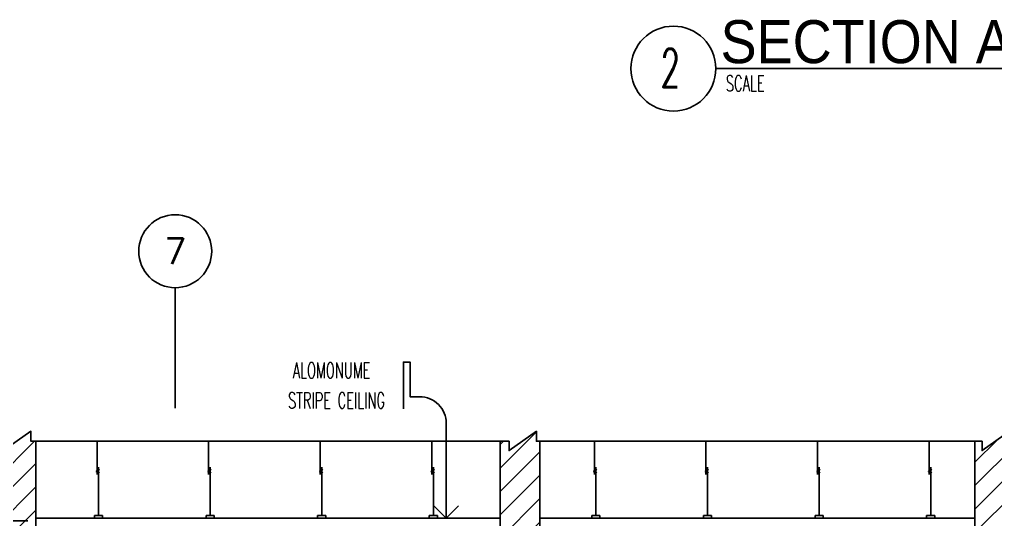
# Model space of a CAD drawing. Extents: x 417610.1 to 417639, y 43413.5 to 43433.4.
# Drawn here: x 417625.509 to 417629.188, y 43426.132 to 43428.016 of the extents above; entities that cross this region are included whole.
import ezdxf
from ezdxf.enums import TextEntityAlignment as Align

# ---------------------------------------------------------------- set-up
doc = ezdxf.new("R2010")
doc.units = 0
doc.header["$MEASUREMENT"] = 0
doc.header["$PDMODE"] = 3
doc.header["$PDSIZE"] = 0.1
doc.linetypes.add('CENTERX2', pattern=[4, 2.5, -0.5, 0.5, -0.5])
doc.layers.get('0').update_dxf_attribs({"linetype": 'CONTINUOUS'})
doc.layers.get('DEFPOINTS').update_dxf_attribs({"linetype": 'CONTINUOUS'})
for name, color, linetype in [('2', 2, 'CONTINUOUS'), ('AX', 6, 'CONTINUOUS'), ('AX-CR', 2, 'CONTINUOUS'), ('AX-TXT', 4, 'CONTINUOUS'), ('AXES', 11, 'CENTERX2'), ('ELE', 3, 'CONTINUOUS'), ('ELV', 7, 'CONTINUOUS'), ('Hatch', 11, 'CONTINUOUS'), ('K-FUR', 3, 'CONTINUOUS'), ('Plaster', 7, 'CONTINUOUS'), ('SANI', 2, 'CONTINUOUS'), ('TITLE', 6, 'CONTINUOUS'), ('TXT', 2, 'CONTINUOUS'), ('TXT1', 2, 'CONTINUOUS'), ('WALL', 6, 'CONTINUOUS')]:
    doc.layers.add(name, color=color, linetype=linetype)
doc.styles.add('ROMANS', font='ROMANS.shx', dxfattribs={"width": 0.6})
doc.styles.add('TTXT', font='swisse.ttf', dxfattribs={"width": 0.6})
doc.dimstyles.new('R50', dxfattribs={"dimscale": 0, "dimtxt": 0.06, "dimasz": 0.03, "dimexe": 0.03, "dimexo": 0.03, "dimgap": 0.03, "dimtad": 1, "dimdec": 0, "dimlfac": 1000, "dimzin": 13, "dimdsep": 46, "dimtxsty": 'ROMANS', "dimblk": 'ARCHTICK', "dimcen": 0.09, "dimclrd": 4, "dimclre": 4, "dimclrt": 2, "dimadec": 0, "dimazin": 0, "dimtfac": 1, "dimtdec": 0, "dimtofl": 0, "dimtmove": 2, "dimatfit": 3, "dimldrblk": 'CLOSEDBLANK', "dimfxl": 0, "dimtolj": 1, "dimtzin": 0, "dimarcsym": 0})
pattern_1 = [(45, (-177.461194, -96.84922), (-0.044194173824, 0.044194173824), [])]

# ---------------------------------------------------------------- blocks, each defined once
blk = doc.blocks.new('AXU')
at = {"layer": 'AX-CR'}
blk.add_circle((0, 350), 350, dxfattribs=at)
at = {"layer": 'AX-TXT', "style": 'ROMANS'}
blk.add_attdef('AX', text='', height=250, dxfattribs=at).set_placement((0, 350), align=Align.MIDDLE)
blk = doc.blocks.new('GAN')
for p, q in [((-0.0212, 0.1644), (-0.0212, 0.29)), ((-0.0155, 0.01), (-0.0155, 0.1918)), ((0, 0.01), (-0.031, 0.01)), ((-0.031, 0.01), (-0.031, 0)), ((0, 0.01), (0, 0))]:
    blk.add_line(p, q)
blk.add_lwpolyline([(-0.0118, 0.184), (-0.024, 0.1754), (-0.0113, 0.1703)])
blk = doc.blocks.new('_ARCHTICK')
at = {"color": 0, "linetype": 'ByBlock', "const_width": 0.15}
blk.add_lwpolyline([(-0.5, -0.5), (0.5, 0.5)], dxfattribs=at)
blk = doc.blocks.new('*D161')
at = {"layer": '2', "color": 4, "lineweight": -2}
for p, q in [((417625.5407, 43426.1268), (417624.3563, 43426.1268)), ((417624.3863, 43423.4268), (417624.3863, 43426.1268)), ((417625.3647, 43423.4268), (417624.3563, 43423.4268))]:
    blk.add_line(p, q, dxfattribs=at)
at = {"layer": 'DEFPOINTS', "color": 0}
for p in [(417624.3863, 43426.1268), (417625.5707, 43426.1268), (417625.3947, 43423.4268)]:
    blk.add_point(p, dxfattribs=at)
at = {"layer": '2', "color": 4, "lineweight": -2, "xscale": 0.03, "yscale": 0.03, "zscale": 0.03}
for p, rotation in [((417624.3863, 43426.1268), 90), ((417624.3863, 43423.4268), 270)]:
    blk.add_blockref('_ARCHTICK', p, dxfattribs=dict(at, rotation=rotation))
at = {"layer": '2', "color": 2, "insert": (417624.3263, 43424.7768), "char_height": 0.06, "attachment_point": 5, "rotation": 90, "style": 'ROMANS'}
blk.add_mtext('\\A1;2700', dxfattribs=at)
blk = doc.blocks.new('_ClosedBlank')
at = {"color": 0, "linetype": 'ByBlock', "lineweight": -2}
for p, q in [((-1, 0.17), (0, 0)), ((-1, 0.17), (-1, -0.17)), ((0, 0), (-1, -0.17))]:
    blk.add_line(p, q, dxfattribs=at)
blk = doc.blocks.new('ceil')
at = {"layer": 'ELV'}
blk.add_lwpolyline([(-0.1613, 0.4121), (-0.1613, 0.5881), (-0.1363, 0.5881), (-0.1363, 0.4575), (-0.1, 0.4575, -0.414214), (0, 0.3575), (0, 0)], format="xyb", dxfattribs=at)
at = {"layer": 'WALL'}
blk.add_lwpolyline([(0.0463, 0.0463), (0, 0), (-0.0463, 0.0463)], dxfattribs=at)
at = {"layer": 'TXT', "style": 'ROMANS', "width": 0.6}
for s, p in [('ALOMONUME', (-0.5788, 0.5268)), (' STRIPE CEILING', (-0.6209, 0.4135))]:
    blk.add_text(s, height=0.06, dxfattribs=at).set_placement(p)

msp = doc.modelspace()

# ---------------------------------------------------------------- hatches: boundary and pattern name
at = {"layer": 'Hatch'}
h = msp.add_hatch(dxfattribs=at)
h.set_pattern_fill('ANSI31', color=256, scale=0.5, style=0)
h.set_pattern_definition(pattern_1)
h.paths.add_polyline_path([(417625.5707, 43426.4268), (417625.5516, 43426.4268), (417625.5516, 43426.4639), (417625.4487, 43426.3912), (417625.4487, 43426.4268), (417625.4207, 43426.4268), (417625.4207, 43423.3068), (417625.5707, 43423.3068)])
h = msp.add_hatch(dxfattribs=at)
h.set_pattern_fill('ANSI31', color=256, scale=0.5, style=0)
h.set_pattern_definition(pattern_1)
h.paths.add_polyline_path([(417632.2957, 43426.4268), (417632.2754, 43426.4268), (417632.2754, 43426.4639), (417632.1724, 43426.3912), (417632.1724, 43426.4268), (417632.1457, 43426.4268), (417632.1457, 43423.311), (417632.2957, 43423.311)])
h.paths.add_polyline_path([(417631.1457, 43426.4268), (417631.138, 43426.4268), (417631.138, 43426.4639), (417631.0457, 43426.3987), (417631.0457, 43423.3118), (417631.1457, 43423.3118), (417631.1457, 43423.3168), (417631.1401, 43423.3168), (417631.1401, 43423.4118), (417631.1457, 43423.4118)])
h.paths.add_polyline_path([(417629.2607, 43426.4268), (417629.2405, 43426.4268), (417629.2405, 43426.4639), (417629.1375, 43426.3912), (417629.1375, 43426.4268), (417629.1107, 43426.4268), (417629.1107, 43423.4118), (417629.1107, 43423.4118), (417629.1107, 43423.3168), (417629.1107, 43423.3168), (417629.1107, 43423.3068), (417629.2607, 43423.3068), (417629.2607, 43423.3168), (417629.2607, 43423.4068)])
h.paths.add_polyline_path([(417627.4707, 43426.4268), (417627.4575, 43426.4268), (417627.4575, 43426.4639), (417627.3546, 43426.3912), (417627.3546, 43426.4268), (417627.3207, 43426.4268), (417627.3207, 43425.6268), (417627.4707, 43425.6268)])

# ---------------------------------------------------------------- linework, layer by layer
at = {"layer": 'AXES'}
msp.add_line((417626.0957, 43422.5511), (417626.0957, 43427.005), dxfattribs=at)
at = {"layer": 'ELE'}
msp.add_lwpolyline([(417632.5636, 43426.4268), (417632.2754, 43426.4268), (417632.2754, 43426.4639), (417632.1724, 43426.3912), (417632.1724, 43426.4268), (417631.138, 43426.4268), (417631.138, 43426.4639), (417631.0351, 43426.3912), (417631.0351, 43426.4268), (417629.2405, 43426.4268), (417629.2405, 43426.4639), (417629.1375, 43426.3912), (417629.1375, 43426.4268), (417627.4575, 43426.4268), (417627.4575, 43426.4639), (417627.3546, 43426.3912), (417627.3546, 43426.4268), (417625.5516, 43426.4268), (417625.5516, 43426.4639), (417625.4487, 43426.3912), (417625.4487, 43426.4268), (417625.1877, 43426.4268)], dxfattribs=at)
at = {"layer": 'Plaster'}
for p, q in [((417627.3207, 43426.1368), (417625.5707, 43426.1368)), ((417629.1107, 43426.1368), (417627.4707, 43426.1368))]:
    msp.add_line(p, q, dxfattribs=at)
at = {"layer": 'SANI', "color": 6}
msp.add_line((417628.1339, 43427.8307), (417629.63, 43427.8307), dxfattribs=at)
at = {"layer": 'TITLE', "color": 6}
msp.add_circle((417627.9739, 43427.8307), 0.16, dxfattribs=at)
at = {"layer": 'WALL'}
for p, q in [((417625.5707, 43426.4268), (417625.5707, 43423.3068)), ((417627.3207, 43425.6268), (417627.3207, 43426.4268)), ((417627.4707, 43425.6268), (417627.4707, 43426.4268)), ((417629.1107, 43423.3068), (417629.1107, 43426.4268))]:
    msp.add_line(p, q, dxfattribs=at)

# ---------------------------------------------------------------- block references
for p in [(417625.8222, 43426.1368), (417626.243, 43426.1368), (417626.6638, 43426.1368), (417627.0846, 43426.1368), (417627.6972, 43426.1368), (417628.118, 43426.1368), (417628.5388, 43426.1368), (417628.9596, 43426.1368)]:
    msp.add_blockref('GAN', p)
at = {"layer": 'AX', "xscale": 0.0003928571428904044, "yscale": 0.0003928571200231101, "zscale": 0.0003928571242306922}
msp.add_blockref('AXU', (417626.0957, 43427.005), dxfattribs=at).add_auto_attribs({'AX': '7'})
at = {"layer": 'K-FUR'}
msp.add_blockref('ceil', (417627.1174, 43426.1368), dxfattribs=at)

# ---------------------------------------------------------------- texts
at = {"layer": 'TITLE', "style": 'ROMANS', "width": 0.6}
msp.add_text('2', height=0.1439, dxfattribs=at).set_placement((417627.9251, 43427.7611))
at = {"layer": 'TXT', "style": 'ROMANS', "width": 0.6}
msp.add_text('SCALE', height=0.06, dxfattribs=at).set_placement((417628.1716, 43427.7452))
at = {"layer": 'TXT1', "color": 6, "style": 'TTXT', "width": 0.9}
msp.add_text('SECTION A.A', height=0.162094, dxfattribs=at).set_placement((417628.1517, 43427.8511))

# ---------------------------------------------------------------- dimensions: what is measured, and where the dimension line sits
at = {"layer": '2'}
dim = msp.add_linear_dim(base=(417624.3863, 43426.1268), p1=(417625.3947, 43423.4268), p2=(417625.5707, 43426.1268), angle=90, dimstyle='R50', override={"dimscale": 1}, dxfattribs=at)
dim.commit()
dim.dimension.update_dxf_attribs({"geometry": '*D161', "text_midpoint": (417624.3263, 43424.7768)})

doc.saveas('drawing.dxf')
